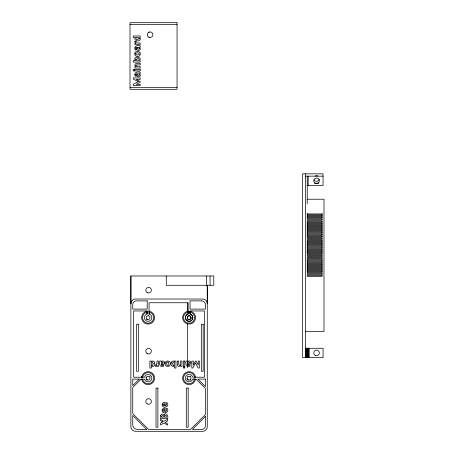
<?xml version="1.0" encoding="UTF-8"?>
<svg xmlns="http://www.w3.org/2000/svg" width="454" height="454" viewBox="0 0 454 454"><rect width="100%" height="100%" fill="white"/><g stroke="black" fill="none" stroke-linecap="round" stroke-linejoin="round"><path stroke-width="0.68" d="M149.048 312.102L149.565 312.21L149.082 314.009A3.728 3.728 0 0 1 151.171 319.747A3.728 3.728 0 0 1 145.064 319.747A3.728 3.728 0 0 1 147.153 314.009L147.102 311.172A6.521 6.521 0 0 0 142.652 321.16A6.521 6.521 0 0 0 153.588 321.16A6.521 6.521 0 0 0 149.139 311.172L149.048 311.16M147.187 312.102L146.67 312.21L147.153 314.009L147.187 310.956L133.68 310.956L133.68 377.229L144.52 377.195A3.728 3.728 0 0 1 150.257 375.106A3.728 3.728 0 0 1 150.257 381.212A3.728 3.728 0 0 1 144.52 379.124L141.132 379.09L132.75 387.472L132.75 413.6L148.583 429.439L190.504 429.439L205.407 414.53L205.407 388.403L196.094 379.09L192.706 379.09A3.728 3.728 0 0 1 186.969 381.212A3.728 3.728 0 0 1 186.969 375.106A3.728 3.728 0 0 1 192.706 377.195L204.476 377.229L204.476 310.956L190.027 310.956C188.132 314.457 193.654 314.605 192.802 317.999C192.666 319.798 191.021 321.319 189.204 321.336C184.937 321.676 183.949 314.906 188.132 314.009L188.149 302.75L149.048 302.75L149.082 314.009M195.555 379.09L195.549 379.181A6.521 6.521 0 0 1 185.555 383.63A6.521 6.521 0 0 1 185.555 372.689A6.521 6.521 0 0 1 195.549 377.138L195.555 377.229M141.665 377.229L141.739 376.803A6.521 6.521 0 0 1 151.857 372.819A6.521 6.521 0 0 1 151.574 383.687A6.521 6.521 0 0 1 141.676 379.181L141.665 379.09M149.048 311.728L149.139 311.172M190.027 311.728L190.027 311.155L190.061 314.009A3.728 3.728 0 0 1 192.74 318.385M142.607 377.229L142.652 376.996A5.59 5.59 0 0 1 151.244 373.523A5.59 5.59 0 0 1 151.244 382.79A5.59 5.59 0 0 1 142.652 379.323L142.607 379.09M194.613 377.229L194.573 376.996A5.59 5.59 0 0 0 185.975 373.523A5.59 5.59 0 0 0 185.975 382.79A5.59 5.59 0 0 0 194.573 379.323L194.613 379.09M149.048 313.226L149.281 312.142M190.027 313.226L190.027 312.102M190.061 314.009L190.544 312.21L190.254 312.142M189.727 319.366L189.29 319.463M149.377 37.398L148.708 37.12A2.781 2.781 0 0 1 148.708 32.308L149.377 32.03M189.539 319.423C191.594 319.037 191.27 315.746 189.193 315.751M190.544 312.21A5.59 5.59 0 0 1 193.671 320.813A5.59 5.59 0 0 1 184.517 320.813A5.59 5.59 0 0 1 187.65 312.21L188.132 312.108M190.113 311.172A6.521 6.521 0 0 1 194.562 321.16A6.521 6.521 0 0 1 183.626 321.16A6.521 6.521 0 0 1 188.075 311.172L188.138 311.16M189 315.751C186.651 315.774 186.759 319.571 189.097 319.474M130.003 24.561L177.049 24.561M130.003 87.44L177.049 87.44M305.366 176.163L323.061 176.163M314.582 183.149L318.873 183.149M307.227 185.482L323.061 185.482L323.061 173.837L302.568 173.837L302.568 357.582L323.061 357.582L323.061 348.263L305.366 348.263L305.423 357.582L305.366 173.837M307.227 199.221L323.997 199.221L323.997 331.494L305.366 331.494M307.227 213.947L322.13 213.947M307.227 215.809L322.13 215.809M307.227 217.67L322.13 217.67M307.227 223.26L322.13 223.26M307.227 225.127L322.13 225.127M307.227 226.989L322.13 226.989M307.227 228.85L322.13 228.85M307.227 230.711L322.13 230.711M307.227 232.579L322.13 232.579M307.227 234.44L322.13 234.44M307.227 236.301L322.13 236.301M307.227 241.891L322.13 241.891M307.227 243.753L322.13 243.753M307.227 245.62L322.13 245.62M307.227 247.481L322.13 247.481M307.227 249.342L322.13 249.342M307.227 251.21L322.13 251.21M307.227 253.071L322.13 253.071M307.227 260.522L322.13 260.522M307.227 262.384L322.13 262.384M307.227 264.251L322.13 264.251M307.227 266.112L322.13 266.112M307.227 267.974L322.13 267.974M307.227 269.835L322.13 269.835M307.227 271.702L322.13 271.702M130.888 275.97L130.888 303.681A4.659 4.659 0 0 1 135.542 299.021L202.615 299.021A4.659 4.659 0 0 1 207.274 303.681L207.274 285.282L207.274 426.641A4.659 4.659 0 0 1 202.615 431.3L135.542 431.3A4.659 4.659 0 0 1 130.888 426.641L130.888 275.97L213.794 275.97L213.794 285.282L166.283 285.282L166.283 275.97M141.676 377.138L142.238 377.229M141.739 376.803L142.652 376.996M193.495 379.09L194.573 379.323M187.65 312.21L188.132 314.009A3.728 3.728 0 0 0 186.458 320.246A3.728 3.728 0 0 0 192.695 318.572M187.933 312.142L188.132 313.078M146.96 312.142L147.187 313.226M188.075 311.172L188.132 311.546M147.102 311.172L147.187 311.728M322.13 213.482L322.13 214.878L307.227 214.878L307.227 213.482M322.13 215.344L322.13 216.74L307.227 216.74L307.227 215.344M322.13 217.205L322.13 218.601L307.227 218.601L307.227 217.205M322.13 222.795L322.13 224.191L307.227 224.191L307.227 222.795M322.13 224.656L322.13 226.058L307.227 226.058L307.227 224.656M322.13 226.523L322.13 227.919L307.227 227.919L307.227 226.523M322.13 228.385L322.13 229.781L307.227 229.781L307.227 228.385M322.13 230.246L322.13 231.648L307.227 231.648L307.227 230.246M322.13 232.113L322.13 233.509L307.227 233.509L307.227 232.113M322.13 233.975L322.13 235.371L307.227 235.371L307.227 233.975M322.13 235.836L322.13 237.232L307.227 237.232L307.227 235.836M322.13 241.426L322.13 242.822L307.227 242.822L307.227 241.426M322.13 243.287L322.13 244.689L307.227 244.689L307.227 243.287M322.13 245.154L322.13 246.55L307.227 246.55L307.227 245.154M322.13 247.016L322.13 248.412L307.227 248.412L307.227 247.016M322.13 248.877L322.13 250.273L307.227 250.273L307.227 248.877M322.13 250.744L322.13 252.14L307.227 252.14L307.227 250.744M322.13 252.606L322.13 254.002L307.227 254.002L307.227 252.606M322.13 260.057L322.13 261.453L307.227 261.453L307.227 260.057M322.13 261.918L322.13 263.314L307.227 263.314L307.227 261.918M322.13 263.785L322.13 265.181L307.227 265.181L307.227 263.785M322.13 265.647L322.13 267.043L307.227 267.043L307.227 265.647M322.13 267.508L322.13 268.904L307.227 268.904L307.227 267.508M322.13 269.37L322.13 270.771L307.227 270.771L307.227 269.37M322.13 271.237L322.13 272.633L307.227 272.633L307.227 271.237M309.089 348.263L309.089 357.582M308.765 348.263L308.765 357.582M308.442 348.263L308.442 357.582M308.158 176.163L308.158 185.482M308.124 348.263L308.124 357.582M307.818 348.263L307.818 357.582M307.517 348.263L307.517 357.582M307.227 176.163L307.227 203.88M307.227 348.263L307.227 357.582M306.955 348.263L306.955 357.582M306.694 348.263L306.694 357.582M306.456 348.263L306.456 357.582M306.234 348.263L306.234 357.582M306.036 348.263L306.036 357.582M305.865 348.263L305.865 357.582M305.712 348.263L305.712 357.582M305.587 348.263L305.587 357.582M305.491 348.263L305.491 357.582M210.066 275.97L210.066 285.282M206.337 275.97L206.337 285.282M187.621 302.909L187.621 311.353M187.621 316.279L187.621 319.094M187.621 323.316L187.621 367.649M148.708 37.12A2.781 2.781 0 0 0 152.879 34.714A2.781 2.781 0 0 0 148.708 32.308M149.565 312.21A5.59 5.59 0 0 1 152.697 320.813A5.59 5.59 0 0 1 143.543 320.813A5.59 5.59 0 0 1 146.67 312.21M147.516 319.86A2.327 2.327 0 0 1 147.283 319.786M146.653 319.417A2.327 2.327 0 0 1 146.387 319.168M148.486 315.309A2.327 2.327 0 0 1 148.725 315.36M147.062 380.236A2.327 2.327 0 0 1 146.852 380.111M146.103 379.323A2.327 2.327 0 0 1 145.944 378.994M145.944 377.325A2.327 2.327 0 0 1 146.103 376.996M149.848 376.599A2.327 2.327 0 0 1 150.07 376.888M190.913 379.623A2.327 2.327 0 0 1 190.748 379.805M190.47 380.043A2.327 2.327 0 0 1 190.164 380.236M188.047 380.236A2.327 2.327 0 0 1 187.735 380.043M187.457 379.805A2.327 2.327 0 0 1 187.292 379.623M186.889 378.88A2.327 2.327 0 0 1 186.827 378.642M187.735 376.275A2.327 2.327 0 0 1 187.939 376.139M190.266 376.139A2.327 2.327 0 0 1 190.47 376.275M191.372 318.095A2.327 2.327 0 0 1 191.27 318.447M190.044 319.735A2.327 2.327 0 0 1 189.698 319.86M188.495 319.86A2.327 2.327 0 0 1 188.149 319.735M319.241 179.216A2.792 2.792 0 0 1 314.123 179.892M315.144 176.073A2.792 2.792 0 0 1 317.942 176.073M153.214 363.745C150.904 370.362 150.91 357.128 153.214 363.745M172.679 363.075C173.53 370.77 176.3 358.564 172.679 363.075M165.154 363.092C163.996 366.628 170.006 367.927 170.42 364.335C171.578 360.805 165.528 359.483 165.154 363.092M134.815 53.305C133.748 56.812 139.781 57.93 140.303 54.52C141.393 50.996 135.326 49.9 134.815 53.305M162.129 404.174C161.391 409.389 170.477 407.159 167.157 402.613L166.357 402.84L166.635 405.013L165.858 405.717L165.171 405.802L165.171 402.346L163.162 402.67L162.129 404.174M162.129 409.866C161.391 415.081 170.477 412.851 167.157 408.305L166.357 408.532L166.635 410.705L165.858 411.403L165.171 411.494L165.171 408.038L163.162 408.362L162.129 409.866M156.965 363.421L156.42 364.727L155.382 365.078L155.382 366.452L156.534 366.094L156.999 365.26L156.999 366.361L158.435 366.361L158.435 361.044L156.965 361.044L156.965 363.421M166.714 362.882L166.93 365.152L168.286 365.51L168.854 364.556L168.644 362.286L167.288 361.929L166.714 362.882M164.496 362.814C164.603 364.454 162.362 365.243 161.227 364.227L161.465 365.419L163.639 365.249L163.775 366.083C160.239 368.041 158.616 363.932 159.785 361.044L161.108 361.044L161.198 361.747C162.084 360.351 164.791 360.964 164.496 362.814M190.873 362.814C190.981 364.454 188.739 365.243 187.604 364.227L187.837 365.419L190.016 365.249L190.147 366.083C186.617 368.041 184.994 363.932 186.157 361.044L187.485 361.044L187.576 361.747C188.461 360.351 191.162 360.964 190.873 362.814M134.821 41.507L135.178 42.659L136.013 43.124L134.912 43.124L134.912 44.56L140.229 44.56L140.229 43.09L137.102 42.954L136.194 41.507L134.821 41.507M140.297 38.925C140.19 42.653 132.375 40.537 135.553 37.489L133.238 37.489L133.238 36.019L140.229 36.019L140.229 37.37L139.52 37.461L140.297 38.925M135.735 47.886L136.024 49.77L135.19 49.9C133.232 46.37 137.335 44.742 140.229 45.911L140.229 47.233L139.526 47.324C143.038 51.064 134.322 51.745 137.046 47.352L136.058 47.409L135.735 47.886M135.735 74.263L136.024 76.141L135.19 76.278C133.232 72.742 137.335 71.119 140.229 72.288L140.229 73.61L139.526 73.701C143.038 77.435 134.322 78.122 137.046 73.73L136.058 73.786L135.735 74.263M171.237 362.542C170.114 364.67 172.651 368.063 174.506 365.629L174.506 368.029L175.976 368.029L175.976 361.044L174.625 361.044L174.535 361.753C173.683 360.408 171.379 360.93 171.237 362.542M154.752 363.767C155.228 365.697 152.618 367.558 151.364 365.72L151.364 368.029L149.888 368.029L149.888 361.044L151.239 361.044L151.33 361.753C152.657 359.88 155.336 361.73 154.752 363.767M134.855 58.628L135.008 59.968L135.644 60.632L133.238 60.632L133.238 62.102L140.229 62.102L140.229 60.751L139.52 60.66C142.539 57.777 135.956 55.575 134.855 58.628M163.009 362.894L162.498 363.887L161.715 363.887L161.272 363.359L161.715 361.986L162.782 362.167L163.009 362.894M164.513 415.966L164.45 417.147L166.539 417.147L166.47 415.921L165.931 415.376L165.018 415.382L164.513 415.966M189.386 362.894L188.875 363.887L188.092 363.887L187.65 363.359L188.092 361.986L189.159 362.167L189.386 362.894M139.213 38.391C135.105 42.557 134.923 34.311 139.213 38.391M135.877 59.44C138.311 64.127 141.58 56.182 135.877 59.44M160.659 415.245L160.557 418.662L167.543 418.662C169.081 416.063 165.443 411.08 163.854 415.336C163.61 413.753 161.022 413.685 160.659 415.245M161.624 416.165L161.562 417.147L163.531 417.147L162.986 415.62L162.123 415.62L161.624 416.165M135.962 65.376L136.399 66.596L140.229 66.596L140.229 68.072L134.912 68.072L134.912 66.749L135.757 66.653L135.025 65.909L134.798 64.871L135.752 63.549L140.229 63.458L140.229 64.928L136.495 64.928L135.962 65.376M139.35 48.232L139.106 48.907L138.379 49.134L137.585 48.907L137.318 48.232L137.585 47.562L138.374 47.341L139.106 47.562L139.35 48.232M139.35 74.609L139.106 75.285L138.379 75.512L137.585 75.285L137.318 74.609L137.585 73.94L138.374 73.718L139.106 73.94L139.35 74.609M190.969 317.562L190.958 317.613A1.861 1.861 0 0 1 188.166 319.224A1.861 1.861 0 0 1 188.166 315.995A1.861 1.861 0 0 1 190.958 317.613M163.026 404.321L163.304 405.496L164.405 405.791L164.405 403.714L163.026 404.321M163.026 410.013L163.304 411.182L164.405 411.483L164.405 409.406L163.026 410.013M135.763 53.413L135.763 54.412L136.716 54.979L138.986 54.769L139.463 53.918L138.391 52.84L136.716 52.84L135.763 53.413M195.521 362.945L192.859 368.029L191.821 368.029L191.821 361.044L193.268 361.044L193.268 365.05L195.413 361.044L196.219 361.044L198.222 365.05L198.222 361.044L199.312 361.044L199.312 368.029L198.148 368.029L195.521 362.945M180.522 365.515L179.285 366.418L177.684 366.055L177.332 361.044L178.802 361.044L178.802 364.778L179.5 365.351L180.471 364.874L180.471 361.044L181.941 361.044L181.941 366.361L180.618 366.361L180.522 365.515M139.27 379.09L132.75 385.611L132.75 379.09L139.27 379.09M205.407 416.397L192.365 429.439L201.684 429.439A3.728 3.728 0 0 0 205.407 425.71L205.407 416.397M162.708 421.925L160.557 423.122L160.557 424.893L164.053 422.975L167.543 425.126L167.543 423.815L165.154 422.351L167.543 421.034L167.543 419.246L163.803 421.318L160.557 419.303L160.557 420.625L162.708 421.925M138.328 81.646L133.238 84.274L133.238 85.443L140.229 85.443L140.229 84.348L136.217 84.348L140.229 82.35L140.229 81.538L136.217 79.393L140.229 79.393L140.229 77.952L133.238 77.952L133.238 78.985L138.328 81.646M177.049 22.7L130.003 22.7L130.003 89.302L177.049 89.302L177.049 22.7M134.378 69.451L133.238 69.451L133.238 70.926L134.378 70.926L134.378 69.451M140.229 69.451L134.912 69.451L134.912 70.926L140.229 70.926L140.229 69.451M322.13 219.537L307.227 219.537L307.227 220.468L322.13 220.468L322.13 219.537M322.13 221.399L307.227 221.399L307.227 222.329L322.13 222.329L322.13 221.399M322.13 238.168L307.227 238.168L307.227 239.099L322.13 239.099L322.13 238.168M322.13 240.03L307.227 240.03L307.227 240.961L322.13 240.961L322.13 240.03M322.13 254.932L307.227 254.932L307.227 255.863L322.13 255.863L322.13 254.932M322.13 256.794L307.227 256.794L307.227 257.73L322.13 257.73L322.13 256.794M322.13 258.661L307.227 258.661L307.227 259.592L322.13 259.592L322.13 258.661M322.13 273.563L307.227 273.563L307.227 274.494L322.13 274.494L322.13 273.563M322.13 275.425L307.227 275.425L307.227 276.355L322.13 276.355L322.13 275.425M147.187 300.889L136.472 300.889A3.728 3.728 0 0 0 132.75 304.611L132.75 309.095L147.187 309.095L147.187 300.889M201.684 300.889L190.027 300.889L190.027 309.095L205.407 309.095L205.407 304.611A3.728 3.728 0 0 0 201.684 300.889M138.436 324.224L136.575 324.224L136.575 371.27L138.436 371.27L138.436 324.224M203.176 324.224L201.315 324.224L201.315 371.27L203.176 371.27L203.176 324.224M184.801 361.044L183.32 361.044L183.32 366.361L184.801 366.361L184.801 361.044M184.801 366.894L183.32 366.894L183.32 368.029L184.801 368.029L184.801 366.894M205.407 379.09L197.955 379.09L205.407 386.541L205.407 379.09M157.896 388.091L156.028 388.091L156.028 427.214L157.896 427.214L157.896 388.091M188.166 388.091L186.305 388.091L186.305 427.214L188.166 427.214L188.166 388.091M146.721 429.439L137.409 429.439A4.659 4.659 0 0 1 132.75 424.779L132.75 415.467L146.721 429.439M147.187 403.912A2.792 2.792 0 0 0 151.381 401.489A2.792 2.792 0 0 0 147.187 399.072A2.792 2.792 0 0 0 147.187 403.912M147.187 353.609A2.792 2.792 0 0 0 151.381 351.192A2.792 2.792 0 0 0 147.187 348.768A2.792 2.792 0 0 0 147.187 353.609M147.187 319.224A1.861 1.861 0 0 0 149.985 317.607A1.861 1.861 0 0 0 147.187 315.995A1.861 1.861 0 0 0 147.187 319.224M147.187 292.592A2.792 2.792 0 0 0 151.381 290.174A2.792 2.792 0 0 0 147.187 287.757A2.792 2.792 0 0 0 147.187 292.592M147.187 379.771A1.861 1.861 0 0 0 149.985 378.159A1.861 1.861 0 0 0 147.187 376.548A1.861 1.861 0 0 0 147.187 379.771M188.172 379.771A1.861 1.861 0 0 0 190.964 378.159A1.861 1.861 0 0 0 188.172 376.548A1.861 1.861 0 0 0 188.172 379.771M315.019 183.166A2.792 2.792 0 0 0 319.332 180.97A2.792 2.792 0 0 0 315.275 178.331A2.792 2.792 0 0 0 315.019 183.166M315.144 355.34A2.792 2.792 0 0 0 319.338 352.923A2.792 2.792 0 0 0 315.144 350.499A2.792 2.792 0 0 0 315.144 355.34"/></g></svg>
